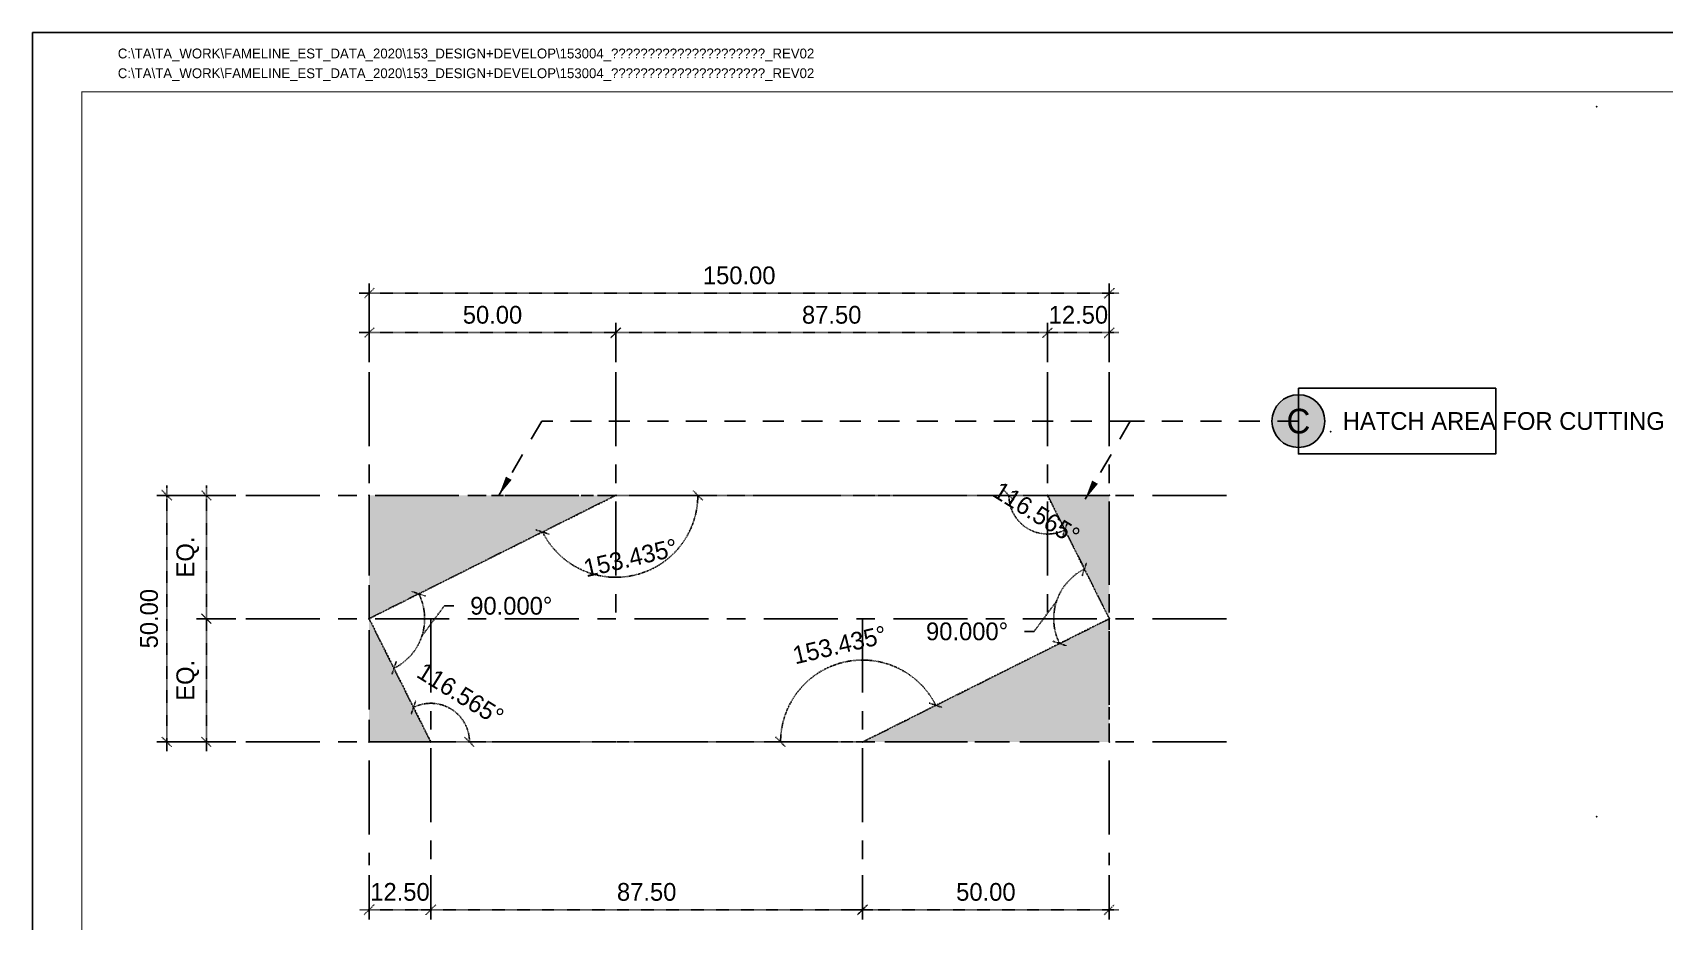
# Model space of a CAD drawing. Header units: millimetres. Extents: x -244126 to 368105, y -173968 to 259060.
# Drawn here: x 11573.4 to 11904.1, y 4137.9 to 4318.1 of the extents above; entities that cross this region are included whole.
import ezdxf
from ezdxf.enums import TextEntityAlignment as Align

# ---------------------------------------------------------------- set-up
doc = ezdxf.new("R2010")
doc.units = ezdxf.units.MM
doc.header["$MEASUREMENT"] = 0
for name, pattern in [('ACAD_ISO04W100', [30, 24, -3, 0, -3]), ('CENTER', [2, 1.25, -0.25, 0.25, -0.25]), ('HIDDEN', [9.525, 6.35, -3.175]), ('TA_GL_000.00010', [0.000275, 0.0001, -2.5e-05, 2.5e-05, -2.5e-05, 0.0001]), ('TA_GL_015.00', [41.25, 15, -3.75, 3.75, -3.75, 15]), ('TA_HL_000.60000', [3.9, 2.13, -1.77]), ('TA_HL_000.70000', [4.55, 2.485, -2.065]), ('TA_HL_003.00000', [19.5, 10.65, -8.85])]:
    doc.linetypes.add(name, pattern=pattern)
for name, color, linetype in [('000 - D I M', 6, 'Continuous'), ('000 - GRID', 8, 'CENTER'), ('000 - H A T C H', 8, 'Continuous'), ('000 - L I N E 0.1', 1, 'Continuous'), ('000 - SYMBOL CON', 1, 'Continuous'), ('000 - T E X T', 4, 'Continuous'), ('000 - TITLEBLOCK', 4, 'Continuous'), ('000 - WIPEOUT', 250, 'Continuous'), ('A04_TUBE SERIES', 7, 'Continuous')]:
    doc.layers.add(name, color=color, linetype=linetype)
doc.styles.add('BROWALLIA', font='BrowalliaUPC.ttf')
doc.styles.add('Cetury Gothic', font='GOTHIC.TTF')
doc.styles.add('CORDIA', font='cordia.shx')
doc.styles.add('TA', font='Cordia New.ttf', dxfattribs={"height": 4.5})
doc.dimstyles.new('DIM E-E', dxfattribs={"dimscale": 2, "dimtxt": 0.18, "dimasz": 0.1, "dimexe": 0.1, "dimexo": 0.1, "dimgap": 0.09, "dimtad": 1, "dimtoh": 1, "dimzin": 0, "dimdsep": 46, "dimtxsty": 'CORDIA', "dimblk": 'OBLIQUE', "dimcen": 0.1, "dimdle": 0.1, "dimclrd": 40, "dimclre": 140, "dimclrt": 3, "dimadec": 0, "dimazin": 0, "dimtfac": 1, "dimtix": 1, "dimtmove": 2, "dimatfit": 3, "dimfxl": 1, "dimtolj": 1, "dimtzin": 0, "dimarcsym": 0})

# ---------------------------------------------------------------- blocks, each defined once
blk = doc.blocks.new('A$Cfd196da9')
at = {"color": 0, "linetype": 'ByBlock', "const_width": 0.1}
blk.add_lwpolyline([(-143.5, -98), (96.5, -98), (96.5, 99), (-143.5, 99)], close=True, dxfattribs=at)
blk = doc.blocks.new('*U1670')
for p in [(317, 405), (317, 261)]:
    blk.add_point(p)
at = {"layer": '000 - L I N E 0.1', "color": 21, "linetype": 'Continuous'}
blk.add_lwpolyline([(14.24, 420), (0, 420), (0, 405.76)], dxfattribs=at)
at = {"layer": '000 - TITLEBLOCK', "color": 250}
blk.add_lwpolyline([(0, 0), (594, 0), (594, 420), (0, 420)], close=True, dxfattribs=at)
at = {"layer": '000 - T E X T', "color": 3, "xscale": 2, "yscale": 2, "zscale": 2}
blk.add_blockref('A$Cfd196da9', (297, 210), dxfattribs=at)
at = {"color": 4, "style": 'TA'}
blk.add_attdef('PAPER_SIZE', text='', height=2.5, dxfattribs=at).set_placement((568.6, 9.97), align=Align.MIDDLE_RIGHT)
blk.add_attdef('SCALE_SIZE', text='', height=2.5, dxfattribs=at).set_placement((573.51, 10.03), align=Align.MIDDLE_LEFT)
at = {"layer": '000 - T E X T', "color": 250, "style": 'TA'}
for tag, height, p in [('SUPERLINK', 2, (17.26, 415.77)), ('NAMEFILE', 2, (17.26, 411.76)), ('SC', 40, (3.36, 375.21))]:
    blk.add_attdef(tag, text='', height=height, dxfattribs=at).set_placement(p, align=Align.MIDDLE_LEFT)
at = {"layer": '000 - T E X T', "color": 4, "style": 'TA'}
for tag, height, p in [('NAME_JOB_1', 2, (523.67, 338.25)), ('NAME_JOB_2', 2, (523.67, 333.89)), ('NAME_PROJECT_1', 3, (493.81, 318.97)), ('NAME_PROJECT_2', 3, (493.81, 311.57)), ('NAME_PROJECT_3', 3, (493.81, 304.17)), ('CODE_VALUE_1', 1.9, (521.15, 289.12)), ('CODE_VALUE_2', 1.9, (521.15, 283.12)), ('PART_NAME_VALUE_1', 1.9, (521.15, 275.87)), ('PART_NAME_VALUE_2', 1.9, (521.15, 269.87)), ('PART_NAME_VALUE_3', 1.9, (521.15, 263.87)), ('MATTERIAL_VALUE_1', 3.6, (521.96, 256.9)), ('SPEC_VALUE', 3.6, (521.96, 248.68)), ('THICKNESS_VALUE', 3.6, (521.96, 240.53)), ('COATING_VALUE_1', 3.6, (521.96, 232.5)), ('COATING_VALUE_2', 3.6, (521.96, 224.47)), ('NAME_TITLE_1', 2.4, (494.51, 77.62)), ('NAME_TITLE_2', 2.4, (494.51, 70.96)), ('NAME_TITLE_3', 2.4, (494.51, 64.3)), ('DRAWING_NO1', 2.4, (494.61, 32.92)), ('DRAWING_NO2', 2.4, (494.61, 24.91))]:
    blk.add_attdef(tag, text='', height=height, dxfattribs=at).set_placement(p, align=Align.MIDDLE_LEFT)
for tag, p in [('NAME_DAFT', (553.41, 136.22)), ('NAME_CHECKED', (553.41, 122.6)), ('NAME_DESIGNER', (553.41, 109.21)), ('NAME_DESIGN_MGR', (553.41, 95.12))]:
    blk.add_attdef(tag, text='', height=3.6, dxfattribs=at).set_placement(p, align=Align.MIDDLE_CENTER)
for tag, p, height in [('REV', (553.53, 50.25), 3.75), ('NAME_REMARK', (55.29, 17.3), 4)]:
    blk.add_attdef(tag, p, '', height=height, dxfattribs=at)
at = {"layer": '000 - T E X T', "color": 4, "style": 'Cetury Gothic'}
for tag, p in [('SHEET_NO.', (561.58, 34)), ('TOTAL_SHEET_NO.', (560.97, 17.64))]:
    blk.add_attdef(tag, text='', height=3.6, dxfattribs=at).set_placement(p, align=Align.CENTER)
blk = doc.blocks.new('*U212')
at = {"linetype": 'TA_GL_000.00010'}
blk.add_wipeout([(0, 0), (50, 25), (137.5, 25), (150, 0), (100, -25), (12.5, -25)], dxfattribs=at).dxf.layer = '000 - WIPEOUT'
at = {"layer": 'A04_TUBE SERIES', "color": 0, "linetype": 'ByBlock'}
blk.add_lwpolyline([(0, 0), (50, 25), (137.5, 25), (150, 0), (100, -25), (12.5, -25), (0, 0)], close=True, dxfattribs=at)
blk = doc.blocks.new('_Oblique')
at = {"color": 0, "linetype": 'ByBlock', "lineweight": -2}
blk.add_line((-0.5, -0.5), (0.5, 0.5), dxfattribs=at)
blk = doc.blocks.new('*D2675')
at = {"layer": '000 - D I M', "color": 40, "linetype": 'TA_GL_000.00010', "lineweight": -2, "transparency": 16777216}
for p, q in [((11652.23, 4195.73), (11656.8, 4201.88)), ((11656.8, 4201.88), (11658.8, 4201.88))]:
    blk.add_line(p, q, dxfattribs=at)
blk.add_arc((11641.56, 4199.29), 11.25, 296.5651, 26.5651, dxfattribs=at)
at = {"layer": 'Defpoints', "color": 0, "linetype": 'TA_GL_000.00010', "transparency": 16777216}
for p in [(11691.56, 4224.29), (11641.56, 4199.29), (11641.56, 4199.29), (11650.94, 4193.09), (11654.06, 4174.29)]:
    blk.add_point(p, dxfattribs=at)
at = {"layer": '000 - D I M', "color": 40, "linetype": 'TA_GL_000.00010', "lineweight": -2, "transparency": 16777216, "xscale": 2, "yscale": 2, "zscale": 2}
for p, rotation in [((11651.62, 4204.32), 116.5650511770789), ((11646.59, 4189.23), 206.5650511770797)]:
    blk.add_blockref('_Oblique', p, dxfattribs=dict(at, rotation=rotation))
at = {"layer": '000 - D I M', "color": 3, "linetype": 'TA_GL_000.00010', "transparency": 16777216, "insert": (11670.37, 4201.88), "char_height": 3.6, "attachment_point": 5, "style": 'CORDIA'}
blk.add_mtext('\\A1;90.000°', dxfattribs=at)
blk = doc.blocks.new('*D2676')
at = {"layer": '000 - D I M', "color": 40, "linetype": 'TA_GL_000.00010', "lineweight": -2, "transparency": 16777216}
blk.add_arc((11654.06, 4174.29), 7.84, 360, 116.5651, dxfattribs=at)
at = {"layer": 'Defpoints', "color": 0, "linetype": 'TA_GL_000.00010', "transparency": 16777216}
for p in [(11641.56, 4199.29), (11660.16, 4179.2), (11654.06, 4174.29), (11654.06, 4174.29), (11741.56, 4174.29)]:
    blk.add_point(p, dxfattribs=at)
at = {"layer": '000 - D I M', "color": 40, "linetype": 'TA_GL_000.00010', "lineweight": -2, "transparency": 16777216, "xscale": 2, "yscale": 2, "zscale": 2}
for p, rotation in [((11650.55, 4181.3), 206.5650511770754), ((11661.9, 4174.29), 269.9999999999998)]:
    blk.add_blockref('_Oblique', p, dxfattribs=dict(at, rotation=rotation))
at = {"layer": '000 - D I M', "color": 3, "linetype": 'TA_GL_000.00010', "transparency": 16777216, "insert": (11660.07, 4184.02), "char_height": 3.6, "attachment_point": 5, "rotation": 328.2825, "style": 'CORDIA'}
blk.add_mtext('\\A1;116.565°', dxfattribs=at)
blk = doc.blocks.new('*D2677')
at = {"layer": '000 - D I M', "color": 40, "linetype": 'TA_GL_000.00010', "lineweight": -2, "transparency": 16777216}
blk.add_arc((11691.56, 4224.29), 16.61, 206.5651, 0, dxfattribs=at)
at = {"layer": 'Defpoints', "color": 0, "linetype": 'TA_GL_000.00010', "transparency": 16777216}
for p in [(11691.56, 4224.29), (11691.56, 4224.29), (11779.06, 4224.29), (11688.02, 4208.06), (11641.56, 4199.29)]:
    blk.add_point(p, dxfattribs=at)
at = {"layer": '000 - D I M', "color": 40, "linetype": 'TA_GL_000.00010', "lineweight": -2, "transparency": 16777216, "xscale": 2, "yscale": 2, "zscale": 2}
for p, rotation in [((11708.17, 4224.29), 90.00000000000057), ((11676.7, 4216.86), 116.5650511770783)]:
    blk.add_blockref('_Oblique', p, dxfattribs=dict(at, rotation=rotation))
at = {"layer": '000 - D I M', "color": 3, "linetype": 'TA_GL_000.00010', "transparency": 16777216, "insert": (11694.55, 4211.62), "char_height": 3.6, "attachment_point": 5, "rotation": 13.2825, "style": 'CORDIA'}
blk.add_mtext('\\A1;153.435°', dxfattribs=at)
blk = doc.blocks.new('*D2672')
at = {"layer": '000 - D I M', "color": 40, "linetype": 'TA_GL_000.00010', "lineweight": -2, "transparency": 16777216}
for p, q in [((11780.89, 4202.84), (11776.32, 4196.69)), ((11776.32, 4196.69), (11774.32, 4196.69))]:
    blk.add_line(p, q, dxfattribs=at)
blk.add_arc((11791.56, 4199.29), 11.25, 116.5651, 206.5651, dxfattribs=at)
at = {"layer": 'Defpoints', "color": 0, "linetype": 'TA_GL_000.00010', "transparency": 16777216}
for p in [(11779.06, 4224.29), (11782.18, 4205.48), (11791.56, 4199.29), (11791.56, 4199.29), (11741.56, 4174.29)]:
    blk.add_point(p, dxfattribs=at)
at = {"layer": '000 - D I M', "color": 40, "linetype": 'TA_GL_000.00010', "lineweight": -2, "transparency": 16777216, "xscale": 2, "yscale": 2, "zscale": 2}
for p, rotation in [((11786.53, 4209.35), 26.56505117707671), ((11781.5, 4194.26), 296.565051177078)]:
    blk.add_blockref('_Oblique', p, dxfattribs=dict(at, rotation=rotation))
at = {"layer": '000 - D I M', "color": 3, "linetype": 'TA_GL_000.00010', "transparency": 16777216, "insert": (11762.75, 4196.69), "char_height": 3.6, "attachment_point": 5, "style": 'CORDIA'}
blk.add_mtext('\\A1;90.000°', dxfattribs=at)
blk = doc.blocks.new('*D2673')
at = {"layer": '000 - D I M', "color": 40, "linetype": 'TA_GL_000.00010', "lineweight": -2, "transparency": 16777216}
blk.add_arc((11779.06, 4224.29), 7.84, 180, 296.5651, dxfattribs=at)
at = {"layer": 'Defpoints', "color": 0, "linetype": 'TA_GL_000.00010', "transparency": 16777216}
for p in [(11691.56, 4224.29), (11779.06, 4224.29), (11779.06, 4224.29), (11772.96, 4219.37), (11791.56, 4199.29)]:
    blk.add_point(p, dxfattribs=at)
at = {"layer": '000 - D I M', "color": 40, "linetype": 'TA_GL_000.00010', "lineweight": -2, "transparency": 16777216, "xscale": 2, "yscale": 2, "zscale": 2}
for p, rotation in [((11771.22, 4224.29), 89.99999999999919), ((11782.57, 4217.28), 26.56505117707531)]:
    blk.add_blockref('_Oblique', p, dxfattribs=dict(at, rotation=rotation))
at = {"layer": '000 - D I M', "color": 3, "linetype": 'TA_GL_000.00010', "transparency": 16777216, "insert": (11776.83, 4220.68), "char_height": 3.6, "attachment_point": 5, "rotation": 328.2825, "style": 'CORDIA'}
blk.add_mtext('\\A1;116.565°', dxfattribs=at)
blk = doc.blocks.new('*D2674')
at = {"layer": '000 - D I M', "color": 40, "linetype": 'TA_GL_000.00010', "lineweight": -2, "transparency": 16777216}
blk.add_arc((11741.56, 4174.29), 16.61, 26.5651, 180, dxfattribs=at)
at = {"layer": 'Defpoints', "color": 0, "linetype": 'TA_GL_000.00010', "transparency": 16777216}
for p in [(11791.56, 4199.29), (11745.1, 4190.52), (11654.06, 4174.29), (11741.56, 4174.29), (11741.56, 4174.29)]:
    blk.add_point(p, dxfattribs=at)
at = {"layer": '000 - D I M', "color": 40, "linetype": 'TA_GL_000.00010', "lineweight": -2, "transparency": 16777216, "xscale": 2, "yscale": 2, "zscale": 2}
for p, rotation in [((11756.42, 4181.72), 296.5650511770792), ((11724.95, 4174.29), 270.0000000000009)]:
    blk.add_blockref('_Oblique', p, dxfattribs=dict(at, rotation=rotation))
at = {"layer": '000 - D I M', "color": 3, "linetype": 'TA_GL_000.00010', "transparency": 16777216, "insert": (11736.92, 4193.96), "char_height": 3.6, "attachment_point": 5, "rotation": 13.2825, "style": 'CORDIA'}
blk.add_mtext('\\A1;153.435°', dxfattribs=at)
blk = doc.blocks.new('*U301')
at = {"color": 3}
blk.add_point((0, -50), dxfattribs=at)
at = {"layer": '000 - GRID', "color": 0, "linetype": 'ByBlock'}
blk.add_line((0, 25), (0, -75), dxfattribs=at)
at = {"layer": '000 - GRID', "color": 0}
blk.add_point((0, 0), dxfattribs=at)
at = {"style": 'TA', "flags": 1}
blk.add_attdef('LOCATION', (6, 6), '', height=4.5, dxfattribs=at)
blk = doc.blocks.new('*U300')
at = {"color": 3}
blk.add_point((0, 0), dxfattribs=at)
at = {"layer": '000 - GRID', "color": 0, "linetype": 'ByBlock'}
blk.add_line((0, 25), (0, -25), dxfattribs=at)
at = {"layer": '000 - GRID', "color": 0}
blk.add_point((0, 0), dxfattribs=at)
at = {"style": 'TA', "flags": 1}
blk.add_attdef('LOCATION', (6, 6), '', height=4.5, dxfattribs=at)
blk = doc.blocks.new('*D2669')
at = {"layer": '000 - D I M', "color": 40, "linetype": 'TA_GL_000.00010', "lineweight": -2, "transparency": 16777216}
blk.add_line((11639.56, 4257.29), (11693.56, 4257.29), dxfattribs=at)
at = {"layer": '000 - D I M', "color": 140, "linetype": 'ACAD_ISO04W100', "lineweight": -2, "transparency": 16777216}
for p, q in [((11641.56, 4251.29), (11641.56, 4259.29)), ((11691.56, 4251.29), (11691.56, 4259.29))]:
    blk.add_line(p, q, dxfattribs=at)
at = {"layer": 'Defpoints', "color": 0, "linetype": 'TA_GL_000.00010', "transparency": 16777216}
for p in [(11691.56, 4257.29), (11641.56, 4249.29), (11691.56, 4249.29)]:
    blk.add_point(p, dxfattribs=at)
at = {"layer": '000 - D I M', "color": 40, "linetype": 'TA_GL_000.00010', "lineweight": -2, "transparency": 16777216, "xscale": 2, "yscale": 2, "zscale": 2, "rotation": 180}
blk.add_blockref('_Oblique', (11641.56, 4257.29), dxfattribs=at)
at = {"layer": '000 - D I M', "color": 40, "linetype": 'TA_GL_000.00010', "lineweight": -2, "transparency": 16777216, "xscale": 2, "yscale": 2, "zscale": 2}
blk.add_blockref('_Oblique', (11691.56, 4257.29), dxfattribs=at)
at = {"layer": '000 - D I M', "color": 3, "linetype": 'TA_GL_000.00010', "transparency": 16777216, "insert": (11666.56, 4260.89), "char_height": 3.6, "attachment_point": 5, "style": 'CORDIA'}
blk.add_mtext('\\A1;50.00', dxfattribs=at)
blk = doc.blocks.new('*D2670')
at = {"layer": '000 - D I M', "color": 40, "linetype": 'TA_GL_000.00010', "lineweight": -2, "transparency": 16777216}
blk.add_line((11689.56, 4257.29), (11781.06, 4257.29), dxfattribs=at)
at = {"layer": '000 - D I M', "color": 140, "linetype": 'ACAD_ISO04W100', "lineweight": -2, "transparency": 16777216}
for p, q in [((11691.56, 4251.29), (11691.56, 4259.29)), ((11779.06, 4251.29), (11779.06, 4259.29))]:
    blk.add_line(p, q, dxfattribs=at)
at = {"layer": 'Defpoints', "color": 0, "linetype": 'TA_GL_000.00010', "transparency": 16777216}
for p in [(11779.06, 4257.29), (11691.56, 4249.29), (11779.06, 4249.29)]:
    blk.add_point(p, dxfattribs=at)
at = {"layer": '000 - D I M', "color": 40, "linetype": 'TA_GL_000.00010', "lineweight": -2, "transparency": 16777216, "xscale": 2, "yscale": 2, "zscale": 2, "rotation": 180}
blk.add_blockref('_Oblique', (11691.56, 4257.29), dxfattribs=at)
at = {"layer": '000 - D I M', "color": 40, "linetype": 'TA_GL_000.00010', "lineweight": -2, "transparency": 16777216, "xscale": 2, "yscale": 2, "zscale": 2}
blk.add_blockref('_Oblique', (11779.06, 4257.29), dxfattribs=at)
at = {"layer": '000 - D I M', "color": 3, "linetype": 'TA_GL_000.00010', "transparency": 16777216, "insert": (11735.31, 4260.89), "char_height": 3.6, "attachment_point": 5, "style": 'CORDIA'}
blk.add_mtext('\\A1;87.50', dxfattribs=at)
blk = doc.blocks.new('*D2671')
at = {"layer": '000 - D I M', "color": 40, "linetype": 'TA_GL_000.00010', "lineweight": -2, "transparency": 16777216}
for p, q in [((11779.06, 4257.29), (11777.06, 4257.29)), ((11779.06, 4257.29), (11791.56, 4257.29)), ((11791.56, 4257.29), (11793.56, 4257.29))]:
    blk.add_line(p, q, dxfattribs=at)
at = {"layer": '000 - D I M', "color": 140, "linetype": 'ACAD_ISO04W100', "lineweight": -2, "transparency": 16777216}
for p, q in [((11779.06, 4251.29), (11779.06, 4259.29)), ((11791.56, 4251.29), (11791.56, 4259.29))]:
    blk.add_line(p, q, dxfattribs=at)
at = {"layer": 'Defpoints', "color": 0, "linetype": 'TA_GL_000.00010', "transparency": 16777216}
for p in [(11791.56, 4257.29), (11779.06, 4249.29), (11791.56, 4249.29)]:
    blk.add_point(p, dxfattribs=at)
at = {"layer": '000 - D I M', "color": 40, "linetype": 'TA_GL_000.00010', "lineweight": -2, "transparency": 16777216, "xscale": 2, "yscale": 2, "zscale": 2}
blk.add_blockref('_Oblique', (11779.06, 4257.29), dxfattribs=at)
at = {"layer": '000 - D I M', "color": 40, "linetype": 'TA_GL_000.00010', "lineweight": -2, "transparency": 16777216, "xscale": 2, "yscale": 2, "zscale": 2, "rotation": 180}
blk.add_blockref('_Oblique', (11791.56, 4257.29), dxfattribs=at)
at = {"layer": '000 - D I M', "color": 3, "linetype": 'TA_GL_000.00010', "transparency": 16777216, "insert": (11785.31, 4260.89), "char_height": 3.6, "attachment_point": 5, "style": 'CORDIA'}
blk.add_mtext('\\A1;12.50', dxfattribs=at)
blk = doc.blocks.new('*D2656')
at = {"layer": '000 - D I M', "color": 140, "linetype": 'ACAD_ISO04W100', "lineweight": -2, "transparency": 16777216}
for p, q in [((11641.56, 4147.29), (11641.56, 4138.26)), ((11654.06, 4147.29), (11654.06, 4138.26))]:
    blk.add_line(p, q, dxfattribs=at)
at = {"layer": '000 - D I M', "color": 40, "linetype": 'TA_GL_000.00010', "lineweight": -2, "transparency": 16777216}
for p, q in [((11641.56, 4140.26), (11639.56, 4140.26)), ((11641.56, 4140.26), (11654.06, 4140.26)), ((11654.06, 4140.26), (11656.06, 4140.26))]:
    blk.add_line(p, q, dxfattribs=at)
at = {"layer": 'Defpoints', "color": 0, "linetype": 'TA_GL_000.00010', "transparency": 16777216}
for p in [(11641.56, 4149.29), (11654.06, 4149.29), (11654.06, 4140.26)]:
    blk.add_point(p, dxfattribs=at)
at = {"layer": '000 - D I M', "color": 40, "linetype": 'TA_GL_000.00010', "lineweight": -2, "transparency": 16777216, "xscale": 2, "yscale": 2, "zscale": 2}
blk.add_blockref('_Oblique', (11641.56, 4140.26), dxfattribs=at)
at = {"layer": '000 - D I M', "color": 40, "linetype": 'TA_GL_000.00010', "lineweight": -2, "transparency": 16777216, "xscale": 2, "yscale": 2, "zscale": 2, "rotation": 180}
blk.add_blockref('_Oblique', (11654.06, 4140.26), dxfattribs=at)
at = {"layer": '000 - D I M', "color": 3, "linetype": 'TA_GL_000.00010', "transparency": 16777216, "insert": (11647.81, 4143.86), "char_height": 3.6, "attachment_point": 5, "style": 'CORDIA'}
blk.add_mtext('\\A1;12.50', dxfattribs=at)
blk = doc.blocks.new('*D2657')
at = {"layer": '000 - D I M', "color": 140, "linetype": 'ACAD_ISO04W100', "lineweight": -2, "transparency": 16777216}
for p, q in [((11654.06, 4147.29), (11654.06, 4138.26)), ((11741.56, 4147.29), (11741.56, 4138.26))]:
    blk.add_line(p, q, dxfattribs=at)
at = {"layer": '000 - D I M', "color": 40, "linetype": 'TA_GL_000.00010', "lineweight": -2, "transparency": 16777216}
blk.add_line((11652.06, 4140.26), (11743.56, 4140.26), dxfattribs=at)
at = {"layer": 'Defpoints', "color": 0, "linetype": 'TA_GL_000.00010', "transparency": 16777216}
for p in [(11654.06, 4149.29), (11741.56, 4149.29), (11741.56, 4140.26)]:
    blk.add_point(p, dxfattribs=at)
at = {"layer": '000 - D I M', "color": 40, "linetype": 'TA_GL_000.00010', "lineweight": -2, "transparency": 16777216, "xscale": 2, "yscale": 2, "zscale": 2, "rotation": 180}
blk.add_blockref('_Oblique', (11654.06, 4140.26), dxfattribs=at)
at = {"layer": '000 - D I M', "color": 40, "linetype": 'TA_GL_000.00010', "lineweight": -2, "transparency": 16777216, "xscale": 2, "yscale": 2, "zscale": 2}
blk.add_blockref('_Oblique', (11741.56, 4140.26), dxfattribs=at)
at = {"layer": '000 - D I M', "color": 3, "linetype": 'TA_GL_000.00010', "transparency": 16777216, "insert": (11697.81, 4143.86), "char_height": 3.6, "attachment_point": 5, "style": 'CORDIA'}
blk.add_mtext('\\A1;87.50', dxfattribs=at)
blk = doc.blocks.new('*D2658')
at = {"layer": '000 - D I M', "color": 140, "linetype": 'ACAD_ISO04W100', "lineweight": -2, "transparency": 16777216}
for p, q in [((11741.56, 4147.29), (11741.56, 4138.26)), ((11791.56, 4147.29), (11791.56, 4138.26))]:
    blk.add_line(p, q, dxfattribs=at)
at = {"layer": '000 - D I M', "color": 40, "linetype": 'TA_GL_000.00010', "lineweight": -2, "transparency": 16777216}
blk.add_line((11739.56, 4140.26), (11793.56, 4140.26), dxfattribs=at)
at = {"layer": 'Defpoints', "color": 0, "linetype": 'TA_GL_000.00010', "transparency": 16777216}
for p in [(11741.56, 4149.29), (11791.56, 4149.29), (11791.56, 4140.26)]:
    blk.add_point(p, dxfattribs=at)
at = {"layer": '000 - D I M', "color": 40, "linetype": 'TA_GL_000.00010', "lineweight": -2, "transparency": 16777216, "xscale": 2, "yscale": 2, "zscale": 2, "rotation": 180}
blk.add_blockref('_Oblique', (11741.56, 4140.26), dxfattribs=at)
at = {"layer": '000 - D I M', "color": 40, "linetype": 'TA_GL_000.00010', "lineweight": -2, "transparency": 16777216, "xscale": 2, "yscale": 2, "zscale": 2}
blk.add_blockref('_Oblique', (11791.56, 4140.26), dxfattribs=at)
at = {"layer": '000 - D I M', "color": 3, "linetype": 'TA_GL_000.00010', "transparency": 16777216, "insert": (11766.56, 4143.86), "char_height": 3.6, "attachment_point": 5, "style": 'CORDIA'}
blk.add_mtext('\\A1;50.00', dxfattribs=at)
blk = doc.blocks.new('*D2659')
at = {"layer": '000 - D I M', "color": 140, "linetype": 'ACAD_ISO04W100', "lineweight": -2, "transparency": 16777216}
for p, q in [((11641.56, 4251.29), (11641.56, 4267.29)), ((11791.56, 4251.29), (11791.56, 4267.29))]:
    blk.add_line(p, q, dxfattribs=at)
at = {"layer": '000 - D I M', "color": 40, "linetype": 'TA_GL_000.00010', "lineweight": -2, "transparency": 16777216}
blk.add_line((11639.56, 4265.29), (11793.56, 4265.29), dxfattribs=at)
at = {"layer": 'Defpoints', "color": 0, "linetype": 'TA_GL_000.00010', "transparency": 16777216}
for p in [(11791.56, 4265.29), (11641.56, 4249.29), (11791.56, 4249.29)]:
    blk.add_point(p, dxfattribs=at)
at = {"layer": '000 - D I M', "color": 40, "linetype": 'TA_GL_000.00010', "lineweight": -2, "transparency": 16777216, "xscale": 2, "yscale": 2, "zscale": 2, "rotation": 180}
blk.add_blockref('_Oblique', (11641.56, 4265.29), dxfattribs=at)
at = {"layer": '000 - D I M', "color": 40, "linetype": 'TA_GL_000.00010', "lineweight": -2, "transparency": 16777216, "xscale": 2, "yscale": 2, "zscale": 2}
blk.add_blockref('_Oblique', (11791.56, 4265.29), dxfattribs=at)
at = {"layer": '000 - D I M', "color": 3, "linetype": 'TA_GL_000.00010', "transparency": 16777216, "insert": (11716.56, 4268.89), "char_height": 3.6, "attachment_point": 5, "style": 'CORDIA'}
blk.add_mtext('\\A1;150.00', dxfattribs=at)
blk = doc.blocks.new('*U302')
at = {"color": 3}
blk.add_point((0, -150), dxfattribs=at)
at = {"layer": '000 - GRID', "color": 0, "linetype": 'ByBlock'}
blk.add_line((0, 25), (0, -175), dxfattribs=at)
at = {"layer": '000 - GRID', "color": 0}
blk.add_point((0, 0), dxfattribs=at)
at = {"style": 'TA', "flags": 1}
blk.add_attdef('LOCATION', (6, 6), '', height=4.5, dxfattribs=at)
blk = doc.blocks.new('*D2660')
at = {"layer": '000 - D I M', "color": 140, "linetype": 'ACAD_ISO04W100', "lineweight": -2, "transparency": 16777216}
for p, q in [((11614.56, 4224.29), (11606.56, 4224.29)), ((11614.56, 4199.29), (11606.56, 4199.29))]:
    blk.add_line(p, q, dxfattribs=at)
at = {"layer": '000 - D I M', "color": 40, "linetype": 'TA_GL_000.00010', "lineweight": -2, "transparency": 16777216}
blk.add_line((11608.56, 4226.29), (11608.56, 4197.29), dxfattribs=at)
at = {"layer": 'Defpoints', "color": 0, "linetype": 'TA_GL_000.00010', "transparency": 16777216}
for p in [(11616.56, 4224.29), (11608.56, 4199.29), (11616.56, 4199.29)]:
    blk.add_point(p, dxfattribs=at)
at = {"layer": '000 - D I M', "color": 40, "linetype": 'TA_GL_000.00010', "lineweight": -2, "transparency": 16777216, "xscale": 2, "yscale": 2, "zscale": 2}
for p, rotation in [((11608.56, 4224.29), 90), ((11608.56, 4199.29), 270)]:
    blk.add_blockref('_Oblique', p, dxfattribs=dict(at, rotation=rotation))
at = {"layer": '000 - D I M', "color": 3, "linetype": 'TA_GL_000.00010', "transparency": 16777216, "insert": (11604.79, 4211.79), "char_height": 3.6, "attachment_point": 5, "rotation": 90, "style": 'CORDIA'}
blk.add_mtext('\\A1;EQ.', dxfattribs=at)
blk = doc.blocks.new('*D2661')
at = {"layer": '000 - D I M', "color": 40, "linetype": 'TA_GL_000.00010', "lineweight": -2, "transparency": 16777216}
blk.add_line((11608.56, 4201.29), (11608.56, 4172.29), dxfattribs=at)
at = {"layer": '000 - D I M', "color": 140, "linetype": 'ACAD_ISO04W100', "lineweight": -2, "transparency": 16777216}
for p, q in [((11614.56, 4199.29), (11606.56, 4199.29)), ((11614.56, 4174.29), (11606.56, 4174.29))]:
    blk.add_line(p, q, dxfattribs=at)
at = {"layer": 'Defpoints', "color": 0, "linetype": 'TA_GL_000.00010', "transparency": 16777216}
for p in [(11616.56, 4199.29), (11608.56, 4174.29), (11616.56, 4174.29)]:
    blk.add_point(p, dxfattribs=at)
at = {"layer": '000 - D I M', "color": 40, "linetype": 'TA_GL_000.00010', "lineweight": -2, "transparency": 16777216, "xscale": 2, "yscale": 2, "zscale": 2}
for p, rotation in [((11608.56, 4199.29), 90), ((11608.56, 4174.29), 270)]:
    blk.add_blockref('_Oblique', p, dxfattribs=dict(at, rotation=rotation))
at = {"layer": '000 - D I M', "color": 3, "linetype": 'TA_GL_000.00010', "transparency": 16777216, "insert": (11604.79, 4186.79), "char_height": 3.6, "attachment_point": 5, "rotation": 90, "style": 'CORDIA'}
blk.add_mtext('\\A1;EQ.', dxfattribs=at)
blk = doc.blocks.new('*D2662')
at = {"layer": '000 - D I M', "color": 140, "linetype": 'ACAD_ISO04W100', "lineweight": -2, "transparency": 16777216}
for p, q in [((11614.56, 4224.29), (11598.56, 4224.29)), ((11614.56, 4174.29), (11598.56, 4174.29))]:
    blk.add_line(p, q, dxfattribs=at)
at = {"layer": '000 - D I M', "color": 40, "linetype": 'TA_GL_000.00010', "lineweight": -2, "transparency": 16777216}
blk.add_line((11600.56, 4226.29), (11600.56, 4172.29), dxfattribs=at)
at = {"layer": 'Defpoints', "color": 0, "linetype": 'TA_GL_000.00010', "transparency": 16777216}
for p in [(11616.56, 4224.29), (11600.56, 4174.29), (11616.56, 4174.29)]:
    blk.add_point(p, dxfattribs=at)
at = {"layer": '000 - D I M', "color": 40, "linetype": 'TA_GL_000.00010', "lineweight": -2, "transparency": 16777216, "xscale": 2, "yscale": 2, "zscale": 2}
for p, rotation in [((11600.56, 4224.29), 90), ((11600.56, 4174.29), 270)]:
    blk.add_blockref('_Oblique', p, dxfattribs=dict(at, rotation=rotation))
at = {"layer": '000 - D I M', "color": 3, "linetype": 'TA_GL_000.00010', "transparency": 16777216, "insert": (11596.96, 4199.29), "char_height": 3.6, "attachment_point": 5, "rotation": 90, "style": 'CORDIA'}
blk.add_mtext('\\A1;50.00', dxfattribs=at)
blk = doc.blocks.new('000 - ARROW FOR SYMBOL')
at = {"layer": '000 - SYMBOL CON', "color": 0, "linetype": 'HIDDEN'}
blk.add_solid([(1.29, 1.57), (0, 0), (0.71, 1.9)], dxfattribs=at)
blk = doc.blocks.new('*U346')
h = blk.add_hatch(color=250)
h.dxf.hatch_style = 1
edge = h.paths.add_edge_path()
edge.add_arc((0, 0), 2.68, 0, 360)
for p in [(0, 0), (3.26, -1.08)]:
    blk.add_point(p)
at = {"layer": '000 - SYMBOL CON', "color": 0, "linetype": 'ByBlock'}
for points in [[(-17.04, 0), (-76.67, 0), (-81.02, -7.53)], [(0, 0), (-17.04, 0), (-21.61, -7.93)]]:
    blk.add_lwpolyline(points, dxfattribs=at)
at = {"layer": '000 - SYMBOL CON', "color": 2}
blk.add_circle((0, 0), 2.68, dxfattribs=at)
at = {"layer": 'Defpoints', "color": 250}
blk.add_line((0, -2.68), (0, 2.68), dxfattribs=at)
blk.add_lwpolyline([(0, 3.33), (20, 3.33), (20, -3.33), (0, -3.33)], close=True, dxfattribs=at)
at = {"layer": '000 - SYMBOL CON', "color": 0}
for p in [(-81.02, -7.53), (-21.61, -7.93)]:
    blk.add_blockref('000 - ARROW FOR SYMBOL', p, dxfattribs=at)
at = {"layer": '000 - T E X T', "style": 'BROWALLIA'}
blk.add_attdef('NO.CODE', text='', height=2.5, dxfattribs=at).set_placement((0, 0), align=Align.MIDDLE_CENTER)
at = {"layer": '000 - T E X T', "style": 'TA'}
blk.add_attdef('NAME1', (4.5, -0.89), '', height=1.8, dxfattribs=at)

msp = doc.modelspace()

# ---------------------------------------------------------------- hatches: boundary and pattern name
at = {"layer": '000 - H A T C H', "linetype": 'TA_GL_000.00010'}
h = msp.add_hatch(dxfattribs=at)
h.set_pattern_fill('DOTS', color=8, scale=10)
h.paths.add_polyline_path([(11691.55999, 4224.28747), (11641.55999, 4224.28747), (11641.55999, 4174.28747), (11654.05999, 4174.28747), (11641.55999, 4199.28747)])
h = msp.add_hatch(dxfattribs=at)
h.set_pattern_fill('DOTS', color=8, scale=10)
h.paths.add_polyline_path([(11741.55999, 4174.28747), (11791.55999, 4174.28747), (11791.55999, 4224.28747), (11779.05999, 4224.28747), (11791.55999, 4199.28747)])

# ---------------------------------------------------------------- linework, layer by layer
at = {"color": 1, "linetype": 'TA_HL_000.70000'}
for points in [[(11691.55999, 4224.28747), (11641.55999, 4224.28747), (11641.55999, 4174.28747), (11654.05999, 4174.28747), (11641.55999, 4199.28747), (11691.55999, 4224.28747)], [(11741.55999, 4174.28747), (11791.55999, 4174.28747), (11791.55999, 4224.28747), (11779.05999, 4224.28747), (11791.55999, 4199.28747), (11741.55999, 4174.28747)]]:
    msp.add_lwpolyline(points, dxfattribs=at)

# ---------------------------------------------------------------- block references
at = {"color": 2, "linetype": 'TA_HL_003.00000'}
ref = msp.add_blockref('*U1670', (11573.35413, 3898.13396), dxfattribs=at)
ref.add_attrib('SUPERLINK', 'C:\\TA\\TA_WORK\\FAMELINE_EST_DATA_2020\\153_DESIGN+DEVELOP\\153004_สวนสัตว์แห่งใหม่ย่านคลองหก_REV02', dxfattribs={"layer": '000 - T E X T', "color": 250, "height": 2, "style": 'TA'}).set_placement((11590.61877, 4313.8993), align=Align.MIDDLE_LEFT)
ref.add_attrib('NAMEFILE', 'C:\\TA\\TA_WORK\\FAMELINE_EST_DATA_2020\\153_DESIGN+DEVELOP\\153004_สวนสัตว์แห่งใหม่ย่านคลองหก_REV02', dxfattribs={"layer": '000 - T E X T', "color": 250, "height": 2, "style": 'TA'}).set_placement((11590.61877, 4309.89886), align=Align.MIDDLE_LEFT)

# ---------------------------------------------------------------- dimensions: what is measured, and where the dimension line sits
at = {"layer": '000 - D I M', "linetype": 'TA_GL_000.00010'}
for base, p1, p2, picture, middle in [((11791.55999, 4265.28747), (11641.55999, 4249.28747), (11791.55999, 4249.28747), '*D2659', (11716.55999, 4268.88747)), ((11691.55999, 4257.28747), (11641.55999, 4249.28747), (11691.55999, 4249.28747), '*D2669', (11666.55999, 4260.88747)), ((11779.05999, 4257.28747), (11691.55999, 4249.28747), (11779.05999, 4249.28747), '*D2670', (11735.30999, 4260.88747)), ((11791.55999, 4257.28747), (11779.05999, 4249.28747), (11791.55999, 4249.28747), '*D2671', (11785.30999, 4260.88747)), ((11654.05999, 4140.25518), (11641.55999, 4149.28747), (11654.05999, 4149.28747), '*D2656', (11647.80999, 4143.85518)), ((11741.55999, 4140.25518), (11654.05999, 4149.28747), (11741.55999, 4149.28747), '*D2657', (11697.80999, 4143.85518)), ((11791.55999, 4140.25518), (11741.55999, 4149.28747), (11791.55999, 4149.28747), '*D2658', (11766.55999, 4143.85518))]:
    dim = msp.add_linear_dim(base=base, p1=p1, p2=p2, dimstyle='DIM E-E', override={"dimscale": 20}, dxfattribs=at)
    dim.commit()
    dim.dimension.update_dxf_attribs({"geometry": picture, "text_midpoint": middle})
dim = msp.add_linear_dim(base=(11600.55999, 4174.28747), p1=(11616.55999, 4224.28747), p2=(11616.55999, 4174.28747), angle=90, dimstyle='DIM E-E', override={"dimscale": 20}, dxfattribs=at)
dim.commit()
dim.dimension.update_dxf_attribs({"geometry": '*D2662', "text_midpoint": (11596.95999, 4199.28747)})
for base, p1, p2, picture, middle in [((11608.55999, 4199.28747), (11616.55999, 4224.28747), (11616.55999, 4199.28747), '*D2660', (11604.78856, 4211.78747)), ((11608.55999, 4174.28747), (11616.55999, 4199.28747), (11616.55999, 4174.28747), '*D2661', (11604.78856, 4186.78747))]:
    dim = msp.add_linear_dim(base=base, p1=p1, p2=p2, angle=90, text='EQ.', dimstyle='DIM E-E', override={"dimscale": 20}, dxfattribs=at)
    dim.commit()
    dim.dimension.update_dxf_attribs({"geometry": picture, "text_midpoint": middle})

# ---------------------------------------------------------------- next in the draw order: block references
at = {"layer": 'A04_TUBE SERIES', "color": 3, "linetype": 'TA_GL_000.00010'}
msp.add_blockref('*U212', (11641.55999, 4199.28747), dxfattribs=at)

# ---------------------------------------------------------------- next in the draw order: block references
at = {"layer": '000 - GRID', "linetype": 'TA_GL_015.00'}
for name, p in [('*U301', (11641.55999, 4224.28747)), ('*U300', (11691.55999, 4224.28747)), ('*U300', (11779.05999, 4224.28747)), ('*U301', (11791.55999, 4224.28747)), ('*U300', (11654.05999, 4174.28747)), ('*U300', (11741.55999, 4174.28747))]:
    msp.add_blockref(name, p, dxfattribs=at)
at = {"layer": '000 - GRID', "linetype": 'TA_GL_015.00', "rotation": 90}
for p in [(11641.55999, 4224.28747), (11641.55999, 4199.28747), (11641.55999, 4174.28747)]:
    msp.add_blockref('*U302', p, dxfattribs=at)
at = {"layer": '000 - T E X T', "color": 2, "linetype": 'TA_HL_000.60000', "ltscale": 2.5, "xscale": 2, "yscale": 2, "zscale": 2}
msp.add_blockref('*U346', (11829.89839, 4239.35371), dxfattribs=at).add_auto_attribs({'NAME1': 'HATCH AREA FOR CUTTING', 'NO.CODE': 'C'})

# ---------------------------------------------------------------- next in the draw order: dimensions: what is measured, and where the dimension line sits
at = {"layer": '000 - D I M', "linetype": 'TA_GL_000.00010'}
for base, line1, line2, picture, middle in [((11772.95587, 4219.36997), ((11691.55999, 4224.28747), (11779.05999, 4224.28747)), ((11779.05999, 4224.28747), (11791.55999, 4199.28747)), '*D2673', (11776.83168, 4220.68199)), ((11688.02409, 4208.0567), ((11641.55999, 4199.28747), (11691.55999, 4224.28747)), ((11691.55999, 4224.28747), (11779.05999, 4224.28747)), '*D2677', (11694.54941, 4211.62408)), ((11660.16411, 4179.20497), ((11741.55999, 4174.28747), (11654.05999, 4174.28747)), ((11654.05999, 4174.28747), (11641.55999, 4199.28747)), '*D2676', (11660.07357, 4184.01764)), ((11745.0959, 4190.51825), ((11791.55999, 4199.28747), (11741.55999, 4174.28747)), ((11741.55999, 4174.28747), (11654.05999, 4174.28747)), '*D2674', (11736.91635, 4193.95826))]:
    dim = msp.add_angular_dim_2l(base=base, line1=line1, line2=line2, dimstyle='DIM E-E', override={"dimscale": 20, "dimadec": 3}, dxfattribs=at)
    dim.commit()
    dim.dimension.update_dxf_attribs({"geometry": picture, "text_midpoint": middle})
for base, line1, line2, picture, middle in [((11650.94466, 4193.09121), ((11641.55999, 4199.28747), (11691.55999, 4224.28747)), ((11654.05999, 4174.28747), (11641.55999, 4199.28747)), '*D2675', (11670.3711, 4201.88343)), ((11782.17533, 4205.48374), ((11791.55999, 4199.28747), (11741.55999, 4174.28747)), ((11779.05999, 4224.28747), (11791.55999, 4199.28747)), '*D2672', (11762.74888, 4196.69152))]:
    dim = msp.add_angular_dim_2l(base=base, line1=line1, line2=line2, dimstyle='DIM E-E', override={"dimscale": 20, "dimadec": 3, "dimtmove": 1}, dxfattribs=at)
    dim.commit()
    dim.dimension.update_dxf_attribs({"geometry": picture, "text_midpoint": middle, "dimtype": 162})

doc.saveas('drawing.dxf')
